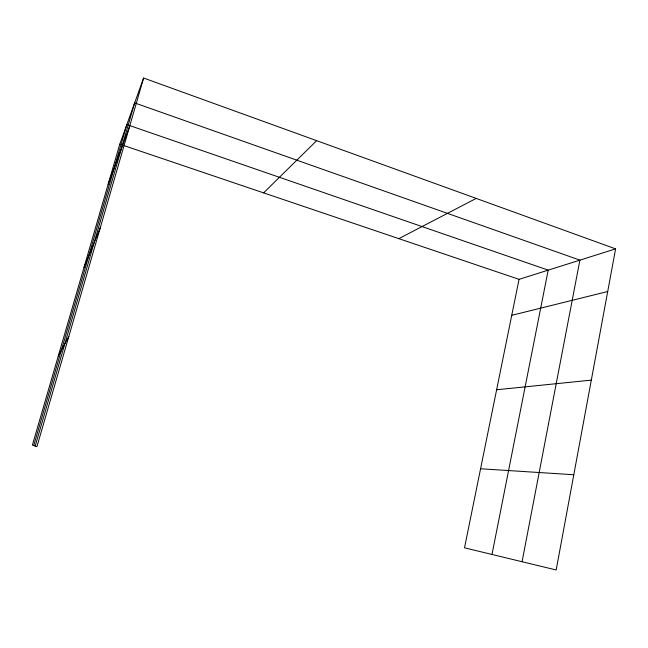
<?xml version="1.0" encoding="UTF-8"?>
<svg xmlns="http://www.w3.org/2000/svg" width="648" height="648" viewBox="0 0 648 648"><rect width="100%" height="100%" fill="white"/><g stroke="black" fill="none" stroke-linecap="round" stroke-linejoin="round"><path stroke-width="0.97" d="M615.6 248.873L556.178 569.973L464.519 547.819L519.048 279.345L615.6 248.873L143.613 78.027L119.783 144.18L32.4 445.111L36.936 446.626L143.613 78.027M522.069 561.735L579.903 260.14L134.646 102.91L35.211 446.051M491.994 554.461L548.2 270.143L126.838 124.586L33.728 445.557M108.151 184.226L129.584 126.498M84.013 267.373L100.294 227.683M58.271 356.019L68.826 336.434M263.606 192.869L316.653 140.665M398.82 238.642L476.207 198.418M511.742 315.317L607.711 291.519M496.627 389.756L591.308 380.125M480.573 468.771L573.804 474.741M119.783 144.18L519.048 279.345"/></g></svg>
